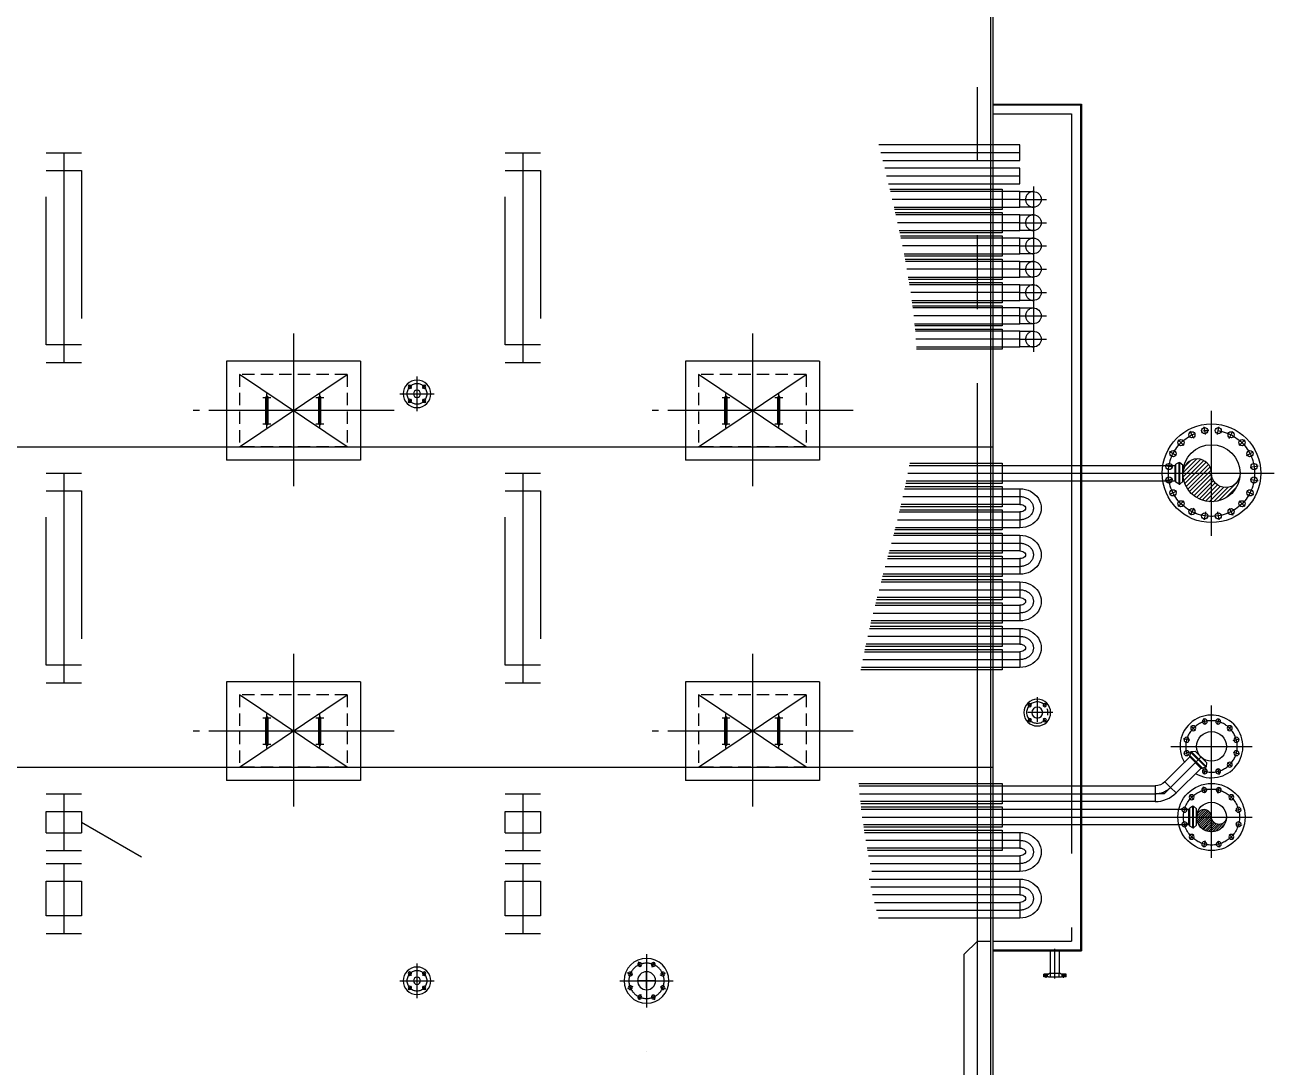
# Model space of a CAD drawing. Header units: millimetres. Extents: x 0 to 134087, y -49114 to 20834.
# Drawn here: x 26752 to 27643, y 11958 to 12702 of the extents above; entities that cross this region are included whole.
import ezdxf

# ---------------------------------------------------------------- set-up
doc = ezdxf.new("R2010")
doc.units = ezdxf.units.MM
doc.header["$LTSCALE"] = 35
for name, pattern in [('CENTER', [7, 4, -1, 1, -1]), ('JNK-CENTER', [34, 30, -1.5, 1, -1.5]), ('JNK-HIDDEN', [3, 2, -1]), ('JNK-PHANTOM', [15, 10, -1, 1, -1, 1, -1])]:
    doc.linetypes.add(name, pattern=pattern)
for name, color, linetype in [('C', 1, 'CENTER'), ('CEN-R', 1, 'JNK-CENTER'), ('CON-G', 3, 'Continuous'), ('CON-W', 7, 'Continuous'), ('CON-Y', 2, 'Continuous'), ('Dim-W', 7, 'Continuous'), ('HID-Y', 2, 'JNK-HIDDEN'), ('PHA-M', 6, 'JNK-PHANTOM'), ('PHA-W', 7, 'JNK-PHANTOM'), ('REF-R', 2, 'JNK-PHANTOM'), ('TITLE', 7, 'Continuous')]:
    doc.layers.add(name, color=color, linetype=linetype)
doc.layers.add('CONT-G', color=3, linetype='Continuous', lineweight=25)

# ---------------------------------------------------------------- blocks, each defined once
blk = doc.blocks.new('pipesec')
at = {"layer": 'CON-W'}
for p, q in [((0.121, 0.485), (0.485, 0.121)), ((0.244, 0.437), (0.437, 0.244)), ((0.248, 0.284), (0.499, 0.033)), ((0.012, 0), (0.36, -0.347)), ((0.075, 0.011), (0.394, -0.308)), ((0.126, 0.034), (0.425, -0.264)), ((0.169, 0.066), (0.451, -0.216)), ((0.204, 0.105), (0.473, -0.163)), ((0.23, 0.153), (0.489, -0.105)), ((0.247, 0.211), (0.498, -0.041)), ((-0.243, -0.191), (0.063, -0.496)), ((-0.223, -0.136), (0.125, -0.484)), ((-0.193, -0.092), (0.181, -0.466)), ((-0.156, -0.055), (0.232, -0.443)), ((-0.111, -0.026), (0.279, -0.415)), ((-0.056, -0.006), (0.321, -0.383)), ((-0.25, -0.258), (-0.008, -0.5)), ((-0.227, -0.355), (-0.105, -0.477))]:
    blk.add_line(p, q, dxfattribs=at)
blk.add_lwpolyline([(0, 0.5, -1), (0, 0, 1), (0, -0.5, 1)], format="xyb", dxfattribs=at)
blk = doc.blocks.new('12-600F')
at = {"layer": 'CEN-R'}
for p, q in [((0, 354.1), (0, -354.1)), ((-100.6, 197.5), (-121.3, 238.1)), ((-34.7, 219), (-41.8, 263.9)), ((34.7, 219), (41.8, 263.9)), ((100.6, 197.5), (121.3, 238.1)), ((-156.8, 156.8), (-188.9, 188.9)), ((156.8, 156.8), (188.9, 188.9)), ((-197.5, 100.6), (-238.1, 121.3)), ((197.5, 100.6), (238.1, 121.3)), ((-354.1, 0), (354.1, 0)), ((-219, 34.7), (-263.9, 41.8)), ((219, 34.7), (263.9, 41.8)), ((-219, -34.7), (-263.9, -41.8)), ((219, -34.7), (263.9, -41.8)), ((-197.5, -100.6), (-238.1, -121.3)), ((197.5, -100.6), (238.1, -121.3)), ((-156.8, -156.8), (-188.9, -188.9)), ((-100.6, -197.5), (-121.3, -238.1)), ((100.6, -197.5), (121.3, -238.1)), ((156.8, -156.8), (188.9, -188.9)), ((-34.7, -219), (-41.8, -263.9)), ((34.7, -219), (41.8, -263.9))]:
    blk.add_line(p, q, dxfattribs=at)
blk.add_circle((0, 0), 244.4, dxfattribs=at)
at = {"layer": 'CONT-G'}
for centre, radius in [((0, 0), 279.4), ((-111, 217.8), 17.5), ((-38.2, 241.4), 17.5), ((38.2, 241.4), 17.5), ((111, 217.8), 17.5), ((-172.9, 172.9), 17.5), ((0, 0), 161.9), ((172.9, 172.9), 17.5), ((-217.8, 111), 17.5), ((217.8, 111), 17.5), ((-241.4, 38.2), 17.5), ((241.4, 38.2), 17.5), ((-241.4, -38.2), 17.5), ((241.4, -38.2), 17.5), ((-217.8, -111), 17.5), ((217.8, -111), 17.5), ((-172.9, -172.9), 17.5), ((-111, -217.8), 17.5), ((111, -217.8), 17.5), ((172.9, -172.9), 17.5), ((-38.2, -241.4), 17.5), ((38.2, -241.4), 17.5)]:
    blk.add_circle(centre, radius, dxfattribs=at)
at = {"layer": 'CON-W', "xscale": 323.8999999999942, "yscale": 323.8999999999942, "zscale": 323.8999999999942, "rotation": 180}
blk.add_blockref('pipesec', (0, 0), dxfattribs=at)
blk = doc.blocks.new('FLG-1 1-2SIDE')
at = {"layer": 'CEN-R'}
for p, q in [((-49.2, 153), (-49.2, 129.5)), ((0, 157), (0, -10.6)), ((49.2, 153), (49.2, 129.5))]:
    blk.add_line(p, q, dxfattribs=at)
at = {"layer": 'CON-Y'}
for p, q in [((-63.5, 148.4), (-36.5, 148.4)), ((-63.5, 148.4), (-63.5, 132.5)), ((-57.2, 148.4), (-57.2, 132.5)), ((-41.2, 148.4), (-41.2, 132.5)), ((-36.5, 150), (36.5, 150)), ((-36.5, 150), (-36.5, 148.4)), ((-24.8, 150), (-24.8, 128)), ((24.8, 150), (24.8, 128)), ((36.5, 150), (36.5, 148.4)), ((36.5, 148.4), (63.5, 148.4)), ((41.2, 148.4), (41.2, 132.5)), ((57.2, 148.4), (57.2, 132.5)), ((63.5, 148.4), (63.5, 132.5)), ((-63.5, 132.5), (-37, 132.5)), ((-32.5, 128), (32.6, 128)), ((36.3, 132.5), (63.5, 132.5)), ((63.5, 132.5), (37.1, 132.5))]:
    blk.add_line(p, q, dxfattribs=at)
blk.add_lwpolyline([(-24.2, 128), (24.2, 128), (24.2, 0), (-24.2, 0)], close=True, dxfattribs=at)
for centre, start, end in [((-37, 128), 0, 90), ((37.1, 128), 90, 180)]:
    blk.add_arc(centre, 4.5, start, end, dxfattribs=at)
blk = doc.blocks.new("2'' SORF")
at = {"layer": 'C'}
for p, q in [((0, 87.4), (0, -87.4)), ((-87.4, 0), (87.4, 0)), ((-34.2, 34.2), (-51.1, 51.1)), ((34.2, 34.2), (51.1, 51.1)), ((-34.2, -34.2), (-51.1, -51.1)), ((34.2, -34.2), (51.1, -51.1))]:
    blk.add_line(p, q, dxfattribs=at)
blk.add_circle((0, 0), 60.3, dxfattribs=at)
at = {"layer": 'CON-G'}
for centre, radius in [((0, 0), 76), ((-42.6, 42.6), 9.5), ((0, 0), 30.9), ((42.6, 42.6), 9.5), ((-42.6, -42.6), 9.5), ((42.6, -42.6), 9.5)]:
    blk.add_circle(centre, radius, dxfattribs=at)
blk = doc.blocks.new('WELDOLET-3')
at = {"layer": 'CEN-R'}
blk.add_line((0, 0), (0, -44.5), dxfattribs=at)
at = {"layer": 'CONT-G'}
for p, q in [((-44.4, 0), (-51, -5)), ((-44.4, 0), (44.4, 0)), ((44.4, 0), (51, -5)), ((-61.1, -22.5), (-51, -5)), ((-61.1, -22.5), (-61.1, -27.5)), ((-61.1, -22.5), (61.1, -22.5)), ((-61.1, -27.5), (-46.8, -44.5)), ((-61.1, -27.5), (61.1, -27.5)), ((-51, -5), (51, -5)), ((-46.8, -44.5), (46.9, -44.5)), ((61.1, -27.5), (46.9, -44.5)), ((61.1, -22.5), (51, -5)), ((61.1, -22.5), (61.1, -27.5))]:
    blk.add_line(p, q, dxfattribs=at)
blk = doc.blocks.new('*U55')
at = {"layer": 'CEN-R'}
blk.add_line((4.7, -17.6), (-4.7, 17.6), dxfattribs=at)
at = {"layer": 'CONT-G'}
blk.add_circle((0, 0), 14, dxfattribs=at)
blk = doc.blocks.new("6'' 900#")
at = {"layer": 'CEN-R'}
for p, q in [((0, -231.1), (0, 231.1)), ((-231.1, 0), (231.1, 0))]:
    blk.add_line(p, q, dxfattribs=at)
blk.add_circle((0, 0), 158.8, dxfattribs=at)
at = {"layer": 'CONT-G'}
for radius in [190.5, 84.2]:
    blk.add_circle((0, 0), radius, dxfattribs=at)
at = {"layer": 'Dim-W', "color": 0, "linetype": 'ByBlock', "lineweight": -2, "transparency": 16777216, "extrusion": (0, 0, -1), "zscale": -0.9999999999999996}
for p, rotation in [((41.1, 153.3), 330.0000000000001), ((112.3, 112.3), 300.0000000000001), ((-112.3, 112.3), 30.00000000000001), ((153.3, 41.1), 270), ((-153.3, 41.1), 60.00000000000003), ((153.3, -41.1), 240), ((-153.3, -41.1), 90.00000000000006), ((112.3, -112.3), 210), ((41.1, -153.3), 180), ((-41.1, -153.3), 150.0000000000001), ((-112.3, -112.3), 120.0000000000001)]:
    blk.add_blockref('*U55', p, dxfattribs=dict(at, rotation=rotation))
blk.add_blockref('*U55', (-41.1, 153.3), dxfattribs=at)
at = {"layer": 'Dim-W', "xscale": 168.2999999999884, "yscale": 168.2999999999884, "zscale": 168.2999999999884, "rotation": 270}
blk.add_blockref('pipesec', (0, 0), dxfattribs=at)
blk = doc.blocks.new('*U141')
at = {"layer": 'CEN-R'}
blk.add_line((4.7, -17.6), (-4.7, 17.6), dxfattribs=at)
at = {"layer": 'CONT-G'}
blk.add_circle((0, 0), 14, dxfattribs=at)
blk = doc.blocks.new('INS-DOOR-410x610')
at = {"layer": 'CEN-R'}
for p, q in [((0, 437.5), (0, -427.5)), ((305, -205), (-305, 205)), ((-305, -205), (305, 205)), ((-172.4, 75), (-127.6, 75)), ((-150, -97.4), (-150, 97.4)), ((127.6, 75), (172.4, 75)), ((150, -97.4), (150, 97.4)), ((570, 0), (-570, 0)), ((-172.4, -75), (-127.6, -75)), ((127.6, -75), (172.4, -75))]:
    blk.add_line(p, q, dxfattribs=at)
at = {"layer": 'CONT-G'}
for p, q in [((380, 280), (-380, 280)), ((-380, 280), (-380, -280)), ((380, 280), (380, -280)), ((-156, -75), (-156, 75)), ((-144, -75), (-144, 75)), ((144, -75), (144, 75)), ((156, -75), (156, 75)), ((380, -280), (-380, -280))]:
    blk.add_line(p, q, dxfattribs=at)
for centre, start, end in [((-150, 75), 0, 180), ((150, 75), 0, 180), ((-150, -75), 180, 0), ((150, -75), 180, 0)]:
    blk.add_arc(centre, 6, start, end, dxfattribs=at)
at = {"layer": 'HID-Y'}
for p, q in [((305, 205), (-305, 205)), ((-305, 205), (-305, -205)), ((305, 205), (305, -205)), ((305, -205), (-305, -205))]:
    blk.add_line(p, q, dxfattribs=at)
blk = doc.blocks.new('A$C28B160F5')
at = {"layer": 'CEN-R'}
for p, q in [((0, 150.5), (0, -150.5)), ((-31.8, 76.8), (-44.7, 107.9)), ((31.8, 76.8), (44.7, 107.9)), ((150.5, 0), (-150.5, 0)), ((-76.8, 31.8), (-107.9, 44.7)), ((-48.3, 0), (48.3, 0)), ((0, -42.3), (0, 48.3)), ((76.8, 31.8), (107.9, 44.7)), ((-76.8, -31.8), (-107.9, -44.7)), ((76.8, -31.8), (107.9, -44.7)), ((-31.8, -76.8), (-44.7, -107.9)), ((31.8, -76.8), (44.7, -107.9))]:
    blk.add_line(p, q, dxfattribs=at)
blk.add_circle((0, 0), 100, dxfattribs=at)
at = {"layer": 'TITLE', "color": 3}
for centre, radius in [((0, 0), 127), ((-38.3, 92.4), 11), ((38.3, 92.4), 11), ((-92.4, 38.3), 11), ((0, 0), 51.1), ((92.4, 38.3), 11), ((-92.4, -38.3), 11), ((92.4, -38.3), 11), ((-38.3, -92.4), 11), ((38.3, -92.4), 11)]:
    blk.add_circle(centre, radius, dxfattribs=at)
blk = doc.blocks.new('N-FLG 1.50 300 WNRF')
at = {"layer": 'CEN-R'}
for p, q in [((0, -98.1), (0, 98.1)), ((98.1, 0), (-98.1, 0)), ((-30.4, 30.4), (-50.4, 50.4)), ((30.4, 30.4), (50.4, 50.4)), ((-30.4, -30.4), (-50.4, -50.4)), ((30.4, -30.4), (50.4, -50.4))]:
    blk.add_line(p, q, dxfattribs=at)
blk.add_circle((0, 0), 57.1, dxfattribs=at)
at = {"layer": 'CON-Y'}
for centre, radius in [((0, 0), 78), ((-40.4, 40.4), 9.5), ((0, 0), 20.4), ((40.4, 40.4), 9.5), ((-40.4, -40.4), 9.5), ((40.4, -40.4), 9.5)]:
    blk.add_circle(centre, radius, dxfattribs=at)
blk = doc.blocks.new('A$C6CE22A10')
at = {"layer": 'CON-G'}
blk.add_blockref('N-FLG 1.50 300 WNRF', (0, 0), dxfattribs=at)
blk = doc.blocks.new('A$C4C2D22EB')
at = {"layer": 'CEN-R'}
for p, q in [((208.74, 980.22), (225.44, 980.22)), ((217.09, 980.22), (217.09, 881.03)), ((425.82, 980.22), (442.52, 980.22)), ((434.17, 980.22), (434.17, 881.03)), ((669.21, 980.22), (603.41, 980.22)), ((669.21, 969.2), (606.17, 969.2)), ((675.57, 964.25), (675.57, 952.12)), ((669.21, 958.18), (608.83, 958.18)), ((669.21, 958.18), (681.72, 958.18)), ((675.57, 953.23), (675.57, 941.1)), ((669.21, 947.16), (611.35, 947.16)), ((669.21, 947.16), (681.72, 947.16)), ((675.57, 942.2), (675.57, 930.07)), ((669.21, 936.14), (613.68, 936.14)), ((669.21, 936.14), (681.72, 936.14)), ((675.57, 931.18), (675.57, 919.05)), ((669.21, 925.12), (615.76, 925.12)), ((669.21, 925.12), (681.72, 925.12)), ((675.57, 920.16), (675.57, 908.03)), ((669.21, 914.1), (617.55, 914.1)), ((669.21, 914.1), (681.72, 914.1)), ((675.57, 909.14), (675.57, 897.01)), ((669.21, 903.08), (618.99, 903.08)), ((669.21, 903.08), (681.72, 903.08)), ((675.57, 898.12), (675.57, 885.99)), ((669.21, 892.05), (620.05, 892.05)), ((669.21, 892.05), (681.72, 892.05)), ((208.74, 881.03), (225.44, 881.03)), ((425.82, 881.03), (442.52, 881.03)), ((208.74, 828.6), (225.44, 828.6)), ((217.09, 828.6), (217.09, 729.41)), ((425.82, 828.6), (442.52, 828.6)), ((434.17, 828.6), (434.17, 729.41)), ((616.17, 828.6), (742.56, 828.6)), ((613.85, 817.58), (669.21, 817.58)), ((611.24, 806.56), (669.21, 806.56)), ((608.44, 795.53), (669.21, 795.53)), ((605.54, 784.51), (669.21, 784.51)), ((602.63, 773.49), (669.21, 773.49)), ((599.83, 762.47), (669.21, 762.47)), ((597.23, 751.45), (669.21, 751.45)), ((594.91, 740.43), (669.21, 740.43)), ((208.74, 729.41), (225.44, 729.41)), ((425.82, 729.41), (442.52, 729.41)), ((759.8, 680.05), (759.8, 718.65)), ((740.5, 699.35), (779.1, 699.35)), ((740.42, 679.97), (752.2, 691.75)), ((740.42, 679.97), (737.42, 676.97)), ((208.74, 676.97), (225.44, 676.97)), ((217.09, 676.97), (217.09, 650.13)), ((425.82, 676.97), (442.52, 676.97)), ((434.17, 676.97), (434.17, 650.13)), ((593.41, 676.97), (733.18, 676.97)), ((737.42, 676.97), (733.18, 676.97)), ((594.65, 665.95), (749.07, 665.95)), ((208.74, 650.13), (225.44, 650.13)), ((425.82, 650.13), (442.52, 650.13)), ((596.33, 654.93), (669.21, 654.93)), ((208.74, 643.91), (225.44, 643.91)), ((217.09, 643.91), (217.09, 610.84)), ((425.82, 643.91), (442.52, 643.91)), ((434.17, 643.91), (434.17, 610.84)), ((598.38, 643.91), (669.21, 643.91)), ((598.67, 632.89), (669.21, 632.89)), ((601.33, 621.87), (669.21, 621.87)), ((208.74, 610.84), (225.44, 610.84)), ((425.82, 610.84), (442.52, 610.84))]:
    blk.add_line(p, q, dxfattribs=at)
for centre, radius, start, end in [((759.8, 699.35), 12.19, 249.73045, 200.26955), ((733.18, 687.21), 10.24, 270, 315)]:
    blk.add_arc(centre, radius, start, end, dxfattribs=at)
at = {"layer": 'CEN-R', "extrusion": (0, 0, -1)}
for centre in [(669.21, 812.07), (669.21, 790.02), (669.21, 767.98), (669.21, 745.94), (669.21, 649.42), (669.21, 627.38)]:
    blk.add_ellipse(centre, major_axis=(6.36, 0), ratio=0.866142, start_param=4.712389, end_param=7.853982, dxfattribs=at)
at = {"layer": 'CON-G'}
for p, q in [((655.43, 426.49), (655.43, 1099.45)), ((656.52, 426.49), (656.52, 1099.45)), ((-656.52, 841.12), (656.52, 841.12)), ((-656.52, 689.5), (656.52, 689.5))]:
    blk.add_line(p, q, dxfattribs=at)
at = {"layer": 'CONT-G'}
for p, q in [((656.52, 1003.27), (698.26, 1003.27)), ((656.52, 1002.85), (698.26, 1002.85)), ((697.85, 1003.27), (697.85, 602.66)), ((698.26, 1003.27), (698.26, 602.66)), ((737.8, 682.6), (749.59, 694.39)), ((743.05, 677.35), (754.84, 689.14)), ((733.18, 680.68), (733.18, 676.97)), ((733.18, 680.68), (733.18, 676.97)), ((737.8, 682.6), (740.42, 679.97)), ((737.8, 682.6), (740.42, 679.97)), ((733.18, 676.97), (733.18, 673.26)), ((733.18, 676.97), (733.18, 673.26)), ((656.52, 603.08), (698.26, 603.08)), ((656.52, 602.66), (698.26, 602.66))]:
    blk.add_line(p, q, dxfattribs=at)
for points in [[(609.7, 954.47), (669.21, 954.47), (669.21, 961.89), (607.95, 961.89)], [(612.16, 943.45), (669.21, 943.45), (669.21, 950.87), (610.52, 950.87)], [(614.41, 932.43), (669.21, 932.43), (669.21, 939.85), (612.92, 939.85)], [(616.39, 921.41), (669.21, 921.41), (669.21, 928.83), (615.09, 928.83)], [(618.07, 910.39), (669.21, 910.39), (669.21, 917.81), (616.98, 917.81)], [(619.4, 899.36), (669.21, 899.36), (669.21, 906.79), (618.55, 906.79)], [(620.31, 888.34), (669.21, 888.34), (669.21, 895.77), (619.74, 895.77)], [(616.87, 832.31), (742.56, 832.31)], [(614.67, 821.29), (669.21, 821.29), (669.21, 813.87), (613, 813.87)], [(742.56, 824.89), (615.43, 824.89)], [(612.15, 810.27), (669.21, 810.27), (669.21, 802.84), (610.31, 802.84)], [(609.4, 799.25), (669.21, 799.25), (669.21, 791.82), (607.47, 791.82)], [(606.52, 788.22), (669.21, 788.22), (669.21, 780.8), (604.55, 780.8)], [(603.61, 777.2), (669.21, 777.2), (669.21, 769.78), (601.68, 769.78)], [(600.76, 766.18), (669.21, 766.18), (669.21, 758.76), (598.93, 758.76)], [(598.08, 755.16), (669.21, 755.16), (669.21, 747.74), (596.41, 747.74)], [(595.65, 744.14), (669.21, 744.14), (669.21, 736.72), (594.21, 736.72)], [(593.1, 680.68), (733.18, 680.68)], [(733.18, 673.26), (593.77, 673.26)], [(594.18, 669.66), (749.07, 669.66)], [(749.07, 662.24), (595.17, 662.24)], [(595.72, 658.64), (669.21, 658.64), (669.21, 651.22), (596.98, 651.22)], [(597.65, 647.62), (669.21, 647.62), (669.21, 640.2), (599.15, 640.2)], [(597.84, 636.6), (669.21, 636.6), (669.21, 629.18), (599.54, 629.18)], [(600.41, 625.58), (669.21, 625.58), (669.21, 618.15), (602.27, 618.15)]]:
    blk.add_lwpolyline(points, dxfattribs=at)
for points in [[(675.57, 961.89, -1), (675.57, 954.47), (669.21, 954.47), (669.21, 961.89)], [(675.57, 950.87, -1), (675.57, 943.45), (669.21, 943.45), (669.21, 950.87)], [(675.57, 939.85, -1), (675.57, 932.43), (669.21, 932.43), (669.21, 939.85)], [(675.57, 928.83, -1), (675.57, 921.41), (669.21, 921.41), (669.21, 928.83)], [(675.57, 917.81, -1), (675.57, 910.39), (669.21, 910.39), (669.21, 917.81)], [(675.57, 906.79, -1), (675.57, 899.36), (669.21, 899.36), (669.21, 906.79)], [(675.57, 895.77, -1), (675.57, 888.34), (669.21, 888.34), (669.21, 895.77)], [(740.42, 679.97), (737.8, 682.6, -0.198912), (733.18, 680.68), (733.18, 676.97), (733.18, 673.26, 0.198912), (743.05, 677.35), (740.42, 679.97), (743.05, 677.35)]]:
    blk.add_lwpolyline(points, format="xyb", close=True, dxfattribs=at)
blk.add_circle((759.8, 699.35), 7.03, dxfattribs=at)
blk.add_arc((759.8, 699.35), 14.85, 239.47751, 210.52249, dxfattribs=at)
at = {"layer": 'CONT-G', "extrusion": (0, 0, -1)}
for centre, major_axis, ratio in [((669.21, 812.07), (10.07, 0), 0.915458), ((669.21, 812.07), (2.65, 0), 0.67874), ((669.21, 790.02), (10.07, 0), 0.915458), ((669.21, 790.02), (2.65, 0), 0.67874), ((669.21, 767.98), (10.07, 0), 0.915458), ((669.21, 767.98), (2.65, 0), 0.67874), ((669.21, 745.94), (10.07, 0), 0.915458), ((669.21, 745.94), (2.65, 0), 0.67874), ((669.21, 649.42), (10.07, 0), 0.915458), ((669.21, 649.42), (2.65, 0), 0.67874), ((669.21, 627.38), (10.07, 0), 0.915458), ((669.21, 627.38), (2.65, 0), 0.67874)]:
    blk.add_ellipse(centre, major_axis=major_axis, ratio=ratio, start_param=4.712389, end_param=7.853982, dxfattribs=at)
at = {"layer": 'Dim-W'}
for p, q in [((225.44, 663.55), (253.82, 647.12)), ((492.62, 554.87), (492.62, 554.87))]:
    blk.add_line(p, q, dxfattribs=at)
at = {"layer": 'HID-Y'}
for p, q in [((208.74, 658.48), (225.44, 658.48)), ((425.82, 658.48), (442.52, 658.48)), ((208.74, 643.91), (225.44, 643.91)), ((425.82, 643.91), (442.52, 643.91)), ((208.74, 635.56), (225.44, 635.56)), ((425.82, 635.56), (442.52, 635.56))]:
    blk.add_line(p, q, dxfattribs=at)
for points in [[(208.74, 971.88), (225.44, 971.88), (225.44, 889.38), (208.74, 889.38)], [(425.82, 971.88), (442.52, 971.88), (442.52, 889.38), (425.82, 889.38)], [(208.74, 820.25), (225.44, 820.25), (225.44, 737.76), (208.74, 737.76)], [(425.82, 820.25), (442.52, 820.25), (442.52, 737.76), (425.82, 737.76)]]:
    blk.add_lwpolyline(points, close=True, dxfattribs=at)
for points in [[(208.74, 658.48), (208.74, 668.62), (225.44, 668.62), (225.44, 658.48)], [(425.82, 658.48), (425.82, 668.62), (442.52, 668.62), (442.52, 658.48)], [(225.44, 635.56), (225.44, 619.19), (208.74, 619.19), (208.74, 635.56)], [(442.52, 635.56), (442.52, 619.19), (425.82, 619.19), (425.82, 635.56)]]:
    blk.add_lwpolyline(points, dxfattribs=at)
for centre in [(675.57, 958.18), (675.57, 947.16), (675.57, 936.14), (675.57, 925.12), (675.57, 914.1), (675.57, 903.08), (675.57, 892.05)]:
    blk.add_arc(centre, 3.71, 90, 270, dxfattribs=at)
at = {"layer": 'PHA-M'}
for p, q in [((649.17, 521.26), (649.17, 1099.45)), ((642.91, 600.99), (649.17, 607.25)), ((649.17, 607.25), (655.43, 607.25)), ((642.91, 521.26), (642.91, 600.99))]:
    blk.add_line(p, q, dxfattribs=at)
for points in [[(604.35, 976.51), (669.21, 976.51), (669.21, 983.94), (602.48, 983.94)], [(607.08, 965.49), (669.21, 965.49), (669.21, 972.91), (605.25, 972.91)]]:
    blk.add_lwpolyline(points, dxfattribs=at)
at = {"layer": 'PHA-W'}
for points in [[(607.69, 962.98), (660.86, 962.98), (660.86, 953.39), (609.95, 953.39)], [(610.28, 951.96), (660.86, 951.96), (660.86, 942.36), (612.39, 942.36)], [(612.69, 940.94), (660.86, 940.94), (660.86, 931.34), (614.62, 931.34)], [(614.88, 929.91), (660.86, 929.91), (660.86, 920.32), (616.57, 920.32)], [(616.81, 918.89), (660.86, 918.89), (660.86, 909.3), (618.22, 909.3)], [(618.41, 907.87), (660.86, 907.87), (660.86, 898.28), (619.5, 898.28)], [(619.64, 896.85), (660.86, 896.85), (660.86, 887.26), (620.37, 887.26)], [(617.07, 833.4), (660.86, 833.4), (660.86, 823.8), (615.2, 823.8)], [(614.9, 822.37), (660.86, 822.37), (660.86, 812.78), (612.75, 812.78)], [(612.41, 811.35), (660.86, 811.35), (660.86, 801.76), (610.04, 801.76)], [(609.68, 800.33), (660.86, 800.33), (660.86, 790.74), (607.18, 790.74)], [(606.8, 789.31), (660.86, 789.31), (660.86, 779.72), (604.27, 779.72)], [(603.89, 778.29), (660.86, 778.29), (660.86, 768.7), (601.4, 768.7)], [(601.03, 767.27), (660.86, 767.27), (660.86, 757.67), (598.67, 757.67)], [(598.33, 756.25), (660.86, 756.25), (660.86, 746.65), (596.18, 746.65)], [(595.88, 745.23), (660.86, 745.23), (660.86, 735.63), (594.02, 735.63)], [(593.02, 681.77), (660.86, 681.77), (660.86, 672.18), (593.89, 672.18)], [(594.05, 670.75), (660.86, 670.75), (660.86, 661.15), (595.33, 661.15)], [(595.55, 659.73), (660.86, 659.73), (660.86, 650.13), (597.18, 650.13)]]:
    blk.add_lwpolyline(points, dxfattribs=at)
at = {"layer": 'REF-R'}
for p, q in [((656.52, 998.68), (693.67, 998.68)), ((693.67, 998.68), (693.67, 607.25)), ((656.52, 607.25), (693.67, 607.25))]:
    blk.add_line(p, q, dxfattribs=at)
at = {"layer": 'CON-W', "xscale": 0.08349450549, "yscale": 0.08349450549, "zscale": 0.08349450549, "rotation": 180}
blk.add_blockref('FLG-1 1-2SIDE', (685.74, 602.66), dxfattribs=at)
at = {"layer": 'Dim-W', "yscale": 0.08349450549, "zscale": 0.08349450549}
for name, p, xscale in [('INS-DOOR-410x610', (325.63, 858.24), 0.08349450549), ('INS-DOOR-410x610', (542.71, 858.24), 0.08349450549), ('A$C6CE22A10', (384.07, 866.17), -0.08349450549), ('INS-DOOR-410x610', (325.63, 706.61), 0.08349450549), ('INS-DOOR-410x610', (542.71, 706.61), 0.08349450549), ("6'' 900#", (759.8, 665.95), 0.08349450549), ('A$C6CE22A10', (384.07, 588.47), -0.08349450549), ('A$C28B160F5', (492.62, 588.47), -0.08349450549)]:
    blk.add_blockref(name, p, dxfattribs=dict(at, xscale=xscale))
at = {"layer": 'Dim-W', "xscale": 0.08349450549, "yscale": 0.08349450549, "zscale": 0.08349450549}
for name, p, rotation in [('12-600F', (759.8, 828.6), 90.00000000000001), ('WELDOLET-3', (742.56, 828.6), 90.00000000000001), ('WELDOLET-3', (752.21, 691.76), 135), ('WELDOLET-3', (749.07, 665.95), 90.00000000000001)]:
    blk.add_blockref(name, p, dxfattribs=dict(at, rotation=rotation))
at = {"layer": 'Dim-W', "color": 0, "linetype": 'ByBlock', "lineweight": -2, "transparency": 16777216, "extrusion": (0, 0, -1), "xscale": 0.08349450549, "yscale": 0.08349450549}
for p, zscale, rotation in [((-751.18, 707.97), -0.08349450548999995, 300.0000000000001), ((-756.64, 711.13), -0.08349450548999995, 330.0000000000001), ((-768.42, 707.97), -0.08349450549, 30.00000000000001), ((-748.02, 702.51), -0.08349450548999998, 270), ((-771.58, 702.51), -0.08349450549, 59.99999999999999), ((-748.02, 696.19), -0.08349450548999998, 240), ((-771.58, 696.19), -0.08349450549, 90), ((-768.42, 690.73), -0.08349450549, 120), ((-756.64, 687.57), -0.08349450548999998, 180), ((-762.96, 687.57), -0.08349450548999998, 150)]:
    blk.add_blockref('*U141', p, dxfattribs=dict(at, zscale=zscale, rotation=rotation))
at = {"layer": 'Dim-W', "color": 0, "linetype": 'ByBlock', "lineweight": -2, "transparency": 16777216, "extrusion": (0, 0, -1), "xscale": 0.08349450549, "yscale": 0.08349450549, "zscale": -0.08349450549}
blk.add_blockref('*U141', (-762.96, 711.13), dxfattribs=at)
at = {"layer": 'TITLE', "xscale": -0.08349450549, "yscale": 0.08349450549, "zscale": 0.08349450549}
blk.add_blockref("2'' SORF", (677.39, 715.38), dxfattribs=at)

msp = doc.modelspace()

# ---------------------------------------------------------------- block references
at = {"layer": 'Dim-W', "ltscale": 0.5, "xscale": 1.50908133744, "yscale": 1.50908133744, "zscale": 1.50908133744}
msp.add_blockref('A$C4C2D22EB', (26452.1312, 11131.1401), dxfattribs=at)

doc.saveas('drawing.dxf')
